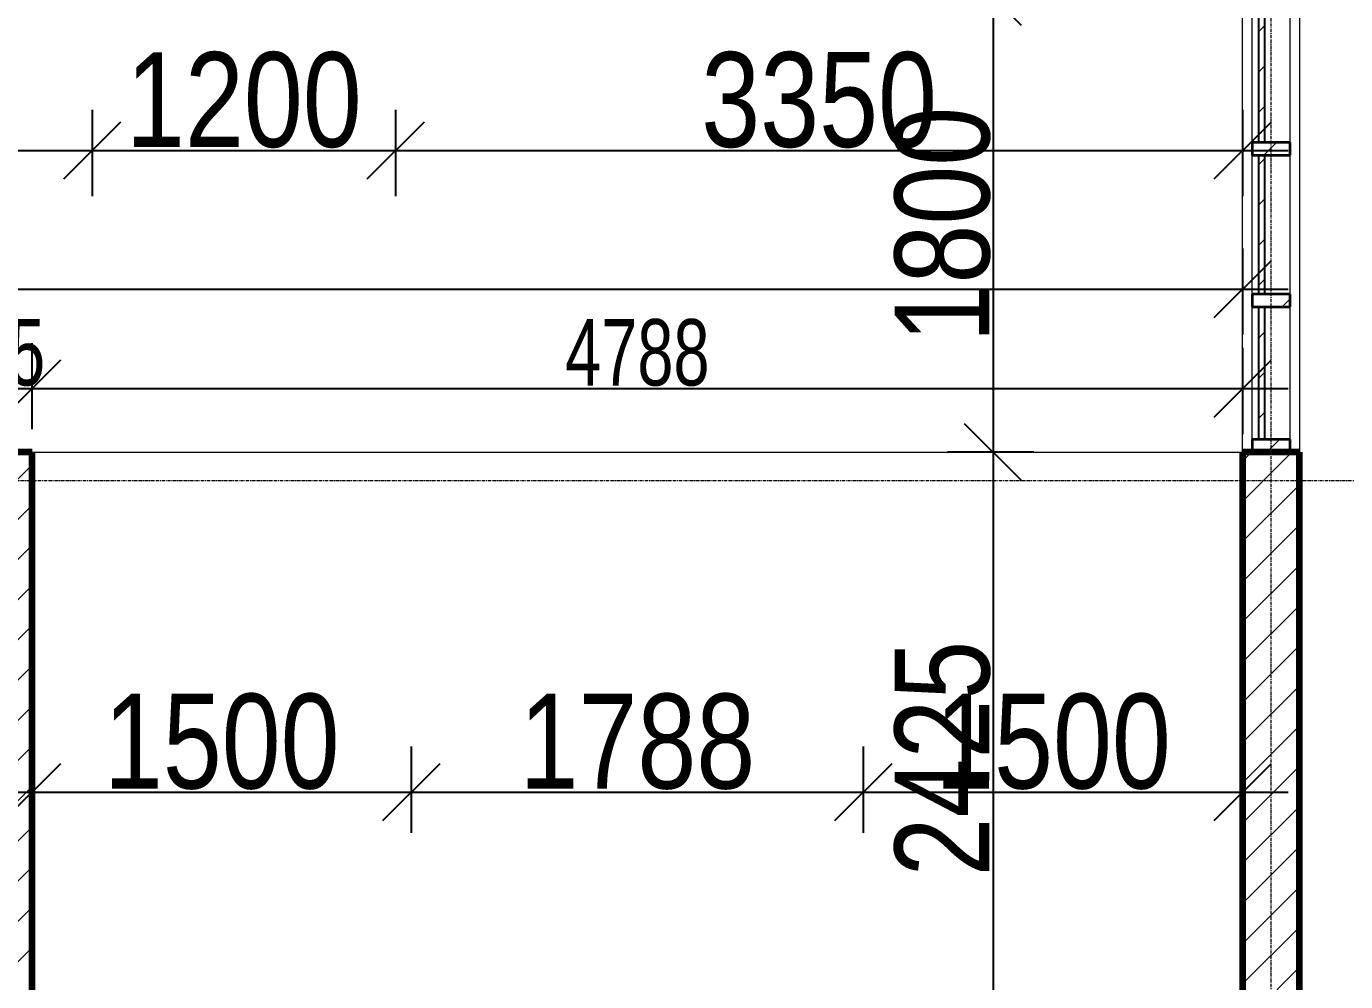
# Model space of a CAD drawing. Header units: millimetres. Extents: x -35190 to 411743, y -233114 to 23872.
# Drawn here: x 176524 to 181742, y -7371 to -3591 of the extents above; entities that cross this region are included whole.
import ezdxf

# ---------------------------------------------------------------- set-up
doc = ezdxf.new("R2010")
doc.units = ezdxf.units.MM
doc.linetypes.add('Grid Line', pattern=[22.225, 12.7, -3.175, 3.175, -3.175])
for name, color, linetype, lineweight in [('A-ANNO-DIMS', 211, 'Continuous', 9), ('A-AREA', 32, 'Continuous', 18), ('A-GLAZ-CURT', 52, 'Continuous', 18), ('A-GLAZ-CWMG', 51, 'Continuous', 18), ('A-WALL', 113, 'Continuous', 18), ('A-WALL-PATT', 111, 'Continuous', 18), ('S-GRID', 1, 'Continuous', 9)]:
    doc.layers.add(name, color=color, linetype=linetype, lineweight=lineweight)
doc.styles.add('Arial_3', font='arial.ttf', dxfattribs={"width": 0.8, "height": 375})
doc.styles.add('Arial_8', font='arial.ttf', dxfattribs={"width": 0.7, "height": 262.5})
doc.dimstyles.new('main_4_5mm', dxfattribs={"dimscale": 304.8, "dimtxt": 382.597275, "dimasz": 0.738189, "dimexe": 0.590551, "dimexo": 0.0625, "dimgap": 0.024606, "dimtad": 1, "dimdec": 0, "dimzin": 0, "dimdsep": 46, "dimtxsty": 'Arial_3', "dimblk1": 'OBLIQUE', "dimblk2": 'OBLIQUE', "dimsah": 1, "dimcen": 0.09, "dimdle": 0.590551, "dimazin": 0, "dimtfac": 1, "dimtdec": 4, "dimtix": 1, "dimtmove": 0, "dimatfit": 3, "dimfxl": 0.590551, "dimfxlon": 1, "dimtvp": 1, "dimtolj": 1, "dimtzin": 0, "dimarcsym": 2})
doc.dimstyles.new('small_3_5mm', dxfattribs={"dimscale": 304.8, "dimtxt": 267.818092, "dimasz": 0.738189, "dimexe": 0.590551, "dimexo": 0.0625, "dimgap": 0.024606, "dimtad": 1, "dimdec": 0, "dimzin": 0, "dimdsep": 46, "dimtxsty": 'Arial_8', "dimblk1": 'OBLIQUE', "dimblk2": 'OBLIQUE', "dimsah": 1, "dimcen": 0.09, "dimdle": 0.590551, "dimazin": 0, "dimtfac": 1, "dimtdec": 4, "dimtix": 1, "dimtmove": 0, "dimatfit": 3, "dimfxl": 0.590551, "dimfxlon": 1, "dimtvp": 1, "dimtolj": 1, "dimtzin": 0, "dimarcsym": 2})
pattern_1 = [(45, (140110.45, -3260.38), (-79.5495, 79.5495), [])]

# ---------------------------------------------------------------- blocks, each defined once
blk = doc.blocks.new('System Panel - Glazed-725064-FIRST FLOOR')
at = {"layer": 'A-GLAZ-CURT'}
h = blk.add_hatch(dxfattribs=at)
h.set_pattern_fill('FP_2', color=256, style=0, pattern_type=2)
h.set_pattern_definition([(135, (-527.82, -41336.4), (-79.5495, -79.5495), [])])
h.paths.add_polyline_path([(262.5, -24.5), (-262.5, -24.5), (-262.5, -49.5), (262.5, -49.5)])
at = {"layer": 'A-GLAZ-CURT', "lineweight": 25}
for p, q in [((262.5, -24.5), (-262.5, -24.5)), ((-262.5, -24.5), (-262.5, -49.5)), ((-262.5, -49.5), (262.5, -49.5)), ((262.5, -49.5), (262.5, -24.5))]:
    blk.add_line(p, q, dxfattribs=at)
blk = doc.blocks.new('System Panel - Glazed-V13-FIRST FLOOR')
at = {"layer": 'A-GLAZ-CURT'}
h = blk.add_hatch(dxfattribs=at)
h.set_pattern_fill('FP_3', color=256, style=0, pattern_type=2)
h.set_pattern_definition([(135, (-1702.82, -41336.4), (-79.5495, -79.5495), [])])
h.paths.add_polyline_path([(262.5, -24.5), (-262.5, -24.5), (-262.5, -49.5), (262.5, -49.5)])
at = {"layer": 'A-GLAZ-CURT', "lineweight": 25}
for p, q in [((262.5, -24.5), (-262.5, -24.5)), ((-262.5, -24.5), (-262.5, -49.5)), ((-262.5, -49.5), (262.5, -49.5)), ((262.5, -49.5), (262.5, -24.5))]:
    blk.add_line(p, q, dxfattribs=at)
blk = doc.blocks.new('Rectangular Mullion - 50 x 150mm-723566-FIRST FLOOR')
at = {"layer": 'A-GLAZ-CWMG'}
for p, q in [((41261.4, -790.3), (41261.4, -265.3)), ((41411.4, -790.3), (41411.4, -265.3))]:
    blk.add_line(p, q, dxfattribs=at)
blk = doc.blocks.new('Rectangular Mullion - 50 x 150mm-725065-FIRST FLOOR')
at = {"layer": 'A-GLAZ-CWMG'}
h = blk.add_hatch(dxfattribs=at)
h.set_pattern_fill('FP_4', color=256, style=0, pattern_type=2)
h.set_pattern_definition([(225, (-2015.32, 41336.4), (79.5495, -79.5495), [])])
h.paths.add_polyline_path([(0, 49.5), (0, -75), (-50, -75), (-50, 75), (0, 75)])
at = {"layer": 'A-GLAZ-CWMG', "lineweight": 35}
for p, q in [((-50, 75), (0, 75)), ((-50, -75), (-50, 75)), ((0, 75), (0, -75)), ((0, -75), (-50, -75))]:
    blk.add_line(p, q, dxfattribs=at)
blk = doc.blocks.new('Rectangular Mullion - 50 x 150mm-725062-FIRST FLOOR')
at = {"layer": 'A-GLAZ-CWMG'}
h = blk.add_hatch(dxfattribs=at)
h.set_pattern_fill('FP_5', color=256, style=0, pattern_type=2)
h.set_pattern_definition([(225, (-1415.32, 41336.4), (79.5495, -79.5495), [])])
h.paths.add_polyline_path([(25, 24.5), (25, -75), (-25, -75), (-25, 75), (25, 75), (25, 49.5)])
at = {"layer": 'A-GLAZ-CWMG', "lineweight": 35}
for p, q in [((-25, 75), (25, 75)), ((-25, -75), (-25, 75)), ((25, 75), (25, -75)), ((25, -75), (-25, -75))]:
    blk.add_line(p, q, dxfattribs=at)
blk = doc.blocks.new('System Panel - Glazed-725135-FIRST FLOOR')
at = {"layer": 'A-GLAZ-CURT'}
h = blk.add_hatch(dxfattribs=at)
h.set_pattern_fill('FP_48', color=256, style=0, pattern_type=2)
h.set_pattern_definition([(135, (-1115.32, -41336.4), (-79.5495, -79.5495), [])])
h.paths.add_polyline_path([(275, -24.5), (-275, -24.5), (-275, -49.5), (275, -49.5)])
at = {"layer": 'A-GLAZ-CURT', "lineweight": 25}
for p, q in [((275, -24.5), (-275, -24.5)), ((-275, -24.5), (-275, -49.5)), ((-275, -49.5), (275, -49.5)), ((275, -49.5), (275, -24.5))]:
    blk.add_line(p, q, dxfattribs=at)
blk = doc.blocks.new('Rectangular Mullion - 50 x 150mm-723958-FIRST FLOOR')
at = {"layer": 'A-GLAZ-CWMG'}
for p, q in [((41261.4, -1390.3), (41261.4, -840.3)), ((41411.4, -1390.3), (41411.4, -840.3))]:
    blk.add_line(p, q, dxfattribs=at)
blk = doc.blocks.new('Rectangular Mullion - 50 x 150mm-V100-FIRST FLOOR')
at = {"layer": 'A-GLAZ-CWMG'}
h = blk.add_hatch(dxfattribs=at)
h.set_pattern_fill('FP_60', color=256, style=0, pattern_type=2)
h.set_pattern_definition([(225, (-815.32, 41336.4), (79.5495, -79.5495), [])])
h.paths.add_polyline_path([(25, 24.5), (25, -75), (-25, -75), (-25, 75), (25, 75), (25, 49.5)])
at = {"layer": 'A-GLAZ-CWMG', "lineweight": 35}
for p, q in [((-25, 75), (25, 75)), ((-25, -75), (-25, 75)), ((25, 75), (25, -75)), ((25, -75), (-25, -75))]:
    blk.add_line(p, q, dxfattribs=at)
blk = doc.blocks.new('_Oblique')
at = {"color": 0, "linetype": 'ByBlock', "lineweight": -2}
blk.add_line((-0.5, -0.5), (0.5, 0.5), dxfattribs=at)
blk = doc.blocks.new('*D3935')
at = {"layer": 'A-ANNO-DIMS', "color": 0, "lineweight": -2, "transparency": 16777216}
for p, q in [((170984.4, -3921.6), (170984.4, -4262.6)), ((176784.4, -3921.6), (176784.4, -4262.6)), ((170804.4, -4082.6), (176964.4, -4082.6))]:
    blk.add_line(p, q, dxfattribs=at)
at = {"layer": 'Defpoints', "color": 0, "transparency": 16777216}
for p in [(170984.4, -3902.6), (176784.4, -3902.6), (176784.4, -4082.6)]:
    blk.add_point(p, dxfattribs=at)
at = {"layer": 'A-ANNO-DIMS', "color": 0, "lineweight": -2, "transparency": 16777216, "xscale": 224.9999999999999, "yscale": 224.9999999999999, "zscale": 224.9999999999999, "rotation": 180}
blk.add_blockref('_Oblique', (170984.4, -4082.6), dxfattribs=at)
at = {"layer": 'A-ANNO-DIMS', "color": 0, "lineweight": -2, "transparency": 16777216, "xscale": 224.9999999999999, "yscale": 224.9999999999999, "zscale": 224.9999999999999}
blk.add_blockref('_Oblique', (176784.4, -4082.6), dxfattribs=at)
at = {"layer": 'A-ANNO-DIMS', "color": 0, "transparency": 16777216, "insert": (173884.4, -3883.6), "char_height": 375, "width": 1101.88, "attachment_point": 5, "style": 'Arial_3'}
blk.add_mtext('\\A1;5800', dxfattribs=at)
blk = doc.blocks.new('*D3936')
at = {"layer": 'A-ANNO-DIMS', "color": 0, "lineweight": -2, "transparency": 16777216}
for p, q in [((176784.4, -3921.6), (176784.4, -4262.6)), ((177984.4, -3921.6), (177984.4, -4262.6)), ((176604.4, -4082.6), (178164.4, -4082.6))]:
    blk.add_line(p, q, dxfattribs=at)
at = {"layer": 'Defpoints', "color": 0, "transparency": 16777216}
for p in [(176784.4, -3902.6), (177984.4, -3902.6), (177984.4, -4082.6)]:
    blk.add_point(p, dxfattribs=at)
at = {"layer": 'A-ANNO-DIMS', "color": 0, "lineweight": -2, "transparency": 16777216, "xscale": 224.9999999999999, "yscale": 224.9999999999999, "zscale": 224.9999999999999, "rotation": 180}
blk.add_blockref('_Oblique', (176784.4, -4082.6), dxfattribs=at)
at = {"layer": 'A-ANNO-DIMS', "color": 0, "lineweight": -2, "transparency": 16777216, "xscale": 224.9999999999999, "yscale": 224.9999999999999, "zscale": 224.9999999999999}
blk.add_blockref('_Oblique', (177984.4, -4082.6), dxfattribs=at)
at = {"layer": 'A-ANNO-DIMS', "color": 0, "transparency": 16777216, "insert": (177384.4, -3883.6), "char_height": 375, "width": 1101.88, "attachment_point": 5, "style": 'Arial_3'}
blk.add_mtext('\\A1;1200', dxfattribs=at)
blk = doc.blocks.new('*D3937')
at = {"layer": 'A-ANNO-DIMS', "color": 0, "lineweight": -2, "transparency": 16777216}
for p, q in [((177984.4, -3921.6), (177984.4, -4262.6)), ((181334.4, -3921.6), (181334.4, -4262.6)), ((177804.4, -4082.6), (181514.4, -4082.6))]:
    blk.add_line(p, q, dxfattribs=at)
at = {"layer": 'Defpoints', "color": 0, "transparency": 16777216}
for p in [(177984.4, -3902.6), (181334.4, -3902.6), (181334.4, -4082.6)]:
    blk.add_point(p, dxfattribs=at)
at = {"layer": 'A-ANNO-DIMS', "color": 0, "lineweight": -2, "transparency": 16777216, "xscale": 224.9999999999999, "yscale": 224.9999999999999, "zscale": 224.9999999999999, "rotation": 180}
blk.add_blockref('_Oblique', (177984.4, -4082.6), dxfattribs=at)
at = {"layer": 'A-ANNO-DIMS', "color": 0, "lineweight": -2, "transparency": 16777216, "xscale": 224.9999999999999, "yscale": 224.9999999999999, "zscale": 224.9999999999999}
blk.add_blockref('_Oblique', (181334.4, -4082.6), dxfattribs=at)
at = {"layer": 'A-ANNO-DIMS', "color": 0, "transparency": 16777216, "insert": (179659.4, -3883.5), "char_height": 375, "width": 1101.88, "attachment_point": 5, "style": 'Arial_3'}
blk.add_mtext('\\A1;3350', dxfattribs=at)
blk = doc.blocks.new('*D3947')
at = {"layer": 'A-ANNO-DIMS', "color": 0, "lineweight": -2, "transparency": 16777216}
for p, q in [((176546.9, -6459.8), (176546.9, -6800.8)), ((178046.9, -6781.7), (178046.9, -6440.8)), ((176366.9, -6620.8), (178226.9, -6620.8))]:
    blk.add_line(p, q, dxfattribs=at)
at = {"layer": 'Defpoints', "color": 0, "transparency": 16777216}
for p in [(176546.9, -6440.8), (178046.9, -6620.8), (178046.9, -6800.8)]:
    blk.add_point(p, dxfattribs=at)
at = {"layer": 'A-ANNO-DIMS', "color": 0, "lineweight": -2, "transparency": 16777216, "xscale": 224.9999999999999, "yscale": 224.9999999999999, "zscale": 224.9999999999999, "rotation": 180}
blk.add_blockref('_Oblique', (176546.9, -6620.8), dxfattribs=at)
at = {"layer": 'A-ANNO-DIMS', "color": 0, "lineweight": -2, "transparency": 16777216, "xscale": 224.9999999999999, "yscale": 224.9999999999999, "zscale": 224.9999999999999}
blk.add_blockref('_Oblique', (178046.9, -6620.8), dxfattribs=at)
at = {"layer": 'A-ANNO-DIMS', "color": 0, "transparency": 16777216, "insert": (177296.9, -6421.8), "char_height": 375, "width": 1101.88, "attachment_point": 5, "style": 'Arial_3'}
blk.add_mtext('\\A1;1500', dxfattribs=at)
blk = doc.blocks.new('*D3948')
at = {"layer": 'A-ANNO-DIMS', "color": 0, "lineweight": -2, "transparency": 16777216}
for p, q in [((178046.9, -6781.7), (178046.9, -6440.8)), ((179834.4, -6781.7), (179834.4, -6440.8)), ((177866.9, -6620.8), (180014.4, -6620.8))]:
    blk.add_line(p, q, dxfattribs=at)
at = {"layer": 'Defpoints', "color": 0, "transparency": 16777216}
for p in [(179834.4, -6620.8), (178046.9, -6800.8), (179834.4, -6800.8)]:
    blk.add_point(p, dxfattribs=at)
at = {"layer": 'A-ANNO-DIMS', "color": 0, "lineweight": -2, "transparency": 16777216, "xscale": 224.9999999999999, "yscale": 224.9999999999999, "zscale": 224.9999999999999, "rotation": 180}
blk.add_blockref('_Oblique', (178046.9, -6620.8), dxfattribs=at)
at = {"layer": 'A-ANNO-DIMS', "color": 0, "lineweight": -2, "transparency": 16777216, "xscale": 224.9999999999999, "yscale": 224.9999999999999, "zscale": 224.9999999999999}
blk.add_blockref('_Oblique', (179834.4, -6620.8), dxfattribs=at)
at = {"layer": 'A-ANNO-DIMS', "color": 0, "transparency": 16777216, "insert": (178940.6, -6421.8), "char_height": 375, "width": 1101.88, "attachment_point": 5, "style": 'Arial_3'}
blk.add_mtext('\\A1;1788', dxfattribs=at)
blk = doc.blocks.new('*D3949')
at = {"layer": 'A-ANNO-DIMS', "color": 0, "lineweight": -2, "transparency": 16777216}
for p, q in [((179834.4, -6781.7), (179834.4, -6440.8)), ((181334.4, -6459.8), (181334.4, -6800.8)), ((179654.4, -6620.8), (181514.4, -6620.8))]:
    blk.add_line(p, q, dxfattribs=at)
at = {"layer": 'Defpoints', "color": 0, "transparency": 16777216}
for p in [(181334.4, -6440.8), (181334.4, -6620.8), (179834.4, -6800.8)]:
    blk.add_point(p, dxfattribs=at)
at = {"layer": 'A-ANNO-DIMS', "color": 0, "lineweight": -2, "transparency": 16777216, "xscale": 224.9999999999999, "yscale": 224.9999999999999, "zscale": 224.9999999999999, "rotation": 180}
blk.add_blockref('_Oblique', (179834.4, -6620.8), dxfattribs=at)
at = {"layer": 'A-ANNO-DIMS', "color": 0, "lineweight": -2, "transparency": 16777216, "xscale": 224.9999999999999, "yscale": 224.9999999999999, "zscale": 224.9999999999999}
blk.add_blockref('_Oblique', (181334.4, -6620.8), dxfattribs=at)
at = {"layer": 'A-ANNO-DIMS', "color": 0, "transparency": 16777216, "insert": (180584.4, -6421.8), "char_height": 375, "width": 1101.88, "attachment_point": 5, "style": 'Arial_3'}
blk.add_mtext('\\A1;1500', dxfattribs=at)
blk = doc.blocks.new('*D3546')
at = {"layer": 'A-ANNO-DIMS', "color": 0, "lineweight": -2, "transparency": 16777216}
for p, q in [((176546.9, -5185.3), (176546.9, -4844.4)), ((176221.9, -4863.4), (176221.9, -5204.4)), ((176221.9, -5024.4), (175996.9, -5024.4)), ((176221.9, -5024.4), (176546.9, -5024.4)), ((176546.9, -5024.4), (176771.9, -5024.4))]:
    blk.add_line(p, q, dxfattribs=at)
at = {"layer": 'Defpoints', "color": 0, "transparency": 16777216}
for p in [(176221.9, -4844.4), (176546.9, -5024.4), (176546.9, -5204.4)]:
    blk.add_point(p, dxfattribs=at)
at = {"layer": 'A-ANNO-DIMS', "color": 0, "lineweight": -2, "transparency": 16777216, "xscale": 224.9999999999999, "yscale": 224.9999999999999, "zscale": 224.9999999999999}
blk.add_blockref('_Oblique', (176221.9, -5024.4), dxfattribs=at)
at = {"layer": 'A-ANNO-DIMS', "color": 0, "lineweight": -2, "transparency": 16777216, "xscale": 224.9999999999999, "yscale": 224.9999999999999, "zscale": 224.9999999999999, "rotation": 180}
blk.add_blockref('_Oblique', (176546.9, -5024.4), dxfattribs=at)
at = {"layer": 'A-ANNO-DIMS', "color": 0, "transparency": 16777216, "insert": (176384.4, -4882.7), "char_height": 262.5, "width": 504.322, "attachment_point": 5, "style": 'Arial_8'}
blk.add_mtext('\\A1;325', dxfattribs=at)
blk = doc.blocks.new('*D3547')
at = {"layer": 'A-ANNO-DIMS', "color": 0, "lineweight": -2, "transparency": 16777216}
for p, q in [((176546.9, -5185.3), (176546.9, -4844.4)), ((181334.4, -4863.4), (181334.4, -5204.4)), ((176366.9, -5024.4), (181514.4, -5024.4))]:
    blk.add_line(p, q, dxfattribs=at)
at = {"layer": 'Defpoints', "color": 0, "transparency": 16777216}
for p in [(181334.4, -4844.4), (181334.4, -5024.4), (176546.9, -5204.4)]:
    blk.add_point(p, dxfattribs=at)
at = {"layer": 'A-ANNO-DIMS', "color": 0, "lineweight": -2, "transparency": 16777216, "xscale": 224.9999999999999, "yscale": 224.9999999999999, "zscale": 224.9999999999999, "rotation": 180}
blk.add_blockref('_Oblique', (176546.9, -5024.4), dxfattribs=at)
at = {"layer": 'A-ANNO-DIMS', "color": 0, "lineweight": -2, "transparency": 16777216, "xscale": 224.9999999999999, "yscale": 224.9999999999999, "zscale": 224.9999999999999}
blk.add_blockref('_Oblique', (181334.4, -5024.4), dxfattribs=at)
at = {"layer": 'A-ANNO-DIMS', "color": 0, "transparency": 16777216, "insert": (178940.6, -4882.8), "char_height": 262.5, "width": 672.429, "attachment_point": 5, "style": 'Arial_8'}
blk.add_mtext('\\A1;4788', dxfattribs=at)
blk = doc.blocks.new('*D3548')
at = {"layer": 'A-ANNO-DIMS', "color": 0, "lineweight": -2, "transparency": 16777216}
for p, q in [((180347.3, -3295.7), (180347.3, -5455.7)), ((180508.2, -3475.7), (180167.3, -3475.7)), ((180508.2, -5275.7), (180167.3, -5275.7))]:
    blk.add_line(p, q, dxfattribs=at)
at = {"layer": 'Defpoints', "color": 0, "transparency": 16777216}
for p in [(180527.3, -3475.7), (180347.3, -5275.7), (180527.3, -5275.7)]:
    blk.add_point(p, dxfattribs=at)
at = {"layer": 'A-ANNO-DIMS', "color": 0, "lineweight": -2, "transparency": 16777216, "xscale": 224.9999999999999, "yscale": 224.9999999999999, "zscale": 224.9999999999999}
for p, rotation in [((180347.3, -3475.7), 90), ((180347.3, -5275.7), 270)]:
    blk.add_blockref('_Oblique', p, dxfattribs=dict(at, rotation=rotation))
at = {"layer": 'A-ANNO-DIMS', "color": 0, "transparency": 16777216, "insert": (180148.3, -4375.7), "char_height": 375, "width": 1101.88, "attachment_point": 5, "rotation": 90, "style": 'Arial_3'}
blk.add_mtext('\\A1;1800', dxfattribs=at)
blk = doc.blocks.new('*D3549')
at = {"layer": 'A-ANNO-DIMS', "color": 0, "lineweight": -2, "transparency": 16777216}
for p, q in [((180347.3, -5095.7), (180347.3, -7880.7)), ((180508.2, -5275.7), (180167.3, -5275.7)), ((180186.3, -7700.7), (180527.3, -7700.7))]:
    blk.add_line(p, q, dxfattribs=at)
at = {"layer": 'Defpoints', "color": 0, "transparency": 16777216}
for p in [(180527.3, -5275.7), (180167.3, -7700.7), (180347.3, -7700.7)]:
    blk.add_point(p, dxfattribs=at)
at = {"layer": 'A-ANNO-DIMS', "color": 0, "lineweight": -2, "transparency": 16777216, "xscale": 224.9999999999999, "yscale": 224.9999999999999, "zscale": 224.9999999999999}
for p, rotation in [((180347.3, -5275.7), 90), ((180347.3, -7700.7), 270)]:
    blk.add_blockref('_Oblique', p, dxfattribs=dict(at, rotation=rotation))
at = {"layer": 'A-ANNO-DIMS', "color": 0, "transparency": 16777216, "insert": (180148.3, -6488.2), "char_height": 375, "width": 1101.88, "attachment_point": 5, "rotation": 90, "style": 'Arial_3'}
blk.add_mtext('\\A1;2425', dxfattribs=at)
blk = doc.blocks.new('*D3551')
at = {"layer": 'A-ANNO-DIMS', "color": 0, "lineweight": -2, "transparency": 16777216}
for p, q in [((129509.4, -4470), (129509.4, -4810.9)), ((181334.4, -4470), (181334.4, -4810.9)), ((129329.4, -4630.9), (181514.4, -4630.9))]:
    blk.add_line(p, q, dxfattribs=at)
at = {"layer": 'Defpoints', "color": 0, "transparency": 16777216}
for p in [(129509.4, -4450.9), (181334.4, -4450.9), (181334.4, -4630.9)]:
    blk.add_point(p, dxfattribs=at)
at = {"layer": 'A-ANNO-DIMS', "color": 0, "lineweight": -2, "transparency": 16777216, "xscale": 224.9999999999999, "yscale": 224.9999999999999, "zscale": 224.9999999999999, "rotation": 180}
blk.add_blockref('_Oblique', (129509.4, -4630.9), dxfattribs=at)
at = {"layer": 'A-ANNO-DIMS', "color": 0, "lineweight": -2, "transparency": 16777216, "xscale": 224.9999999999999, "yscale": 224.9999999999999, "zscale": 224.9999999999999}
blk.add_blockref('_Oblique', (181334.4, -4630.9), dxfattribs=at)
at = {"layer": 'A-ANNO-DIMS', "color": 0, "transparency": 16777216, "insert": (155421.9, -4432), "char_height": 375, "width": 1377.35, "attachment_point": 5, "style": 'Arial_3'}
blk.add_mtext('\\A1;51825', dxfattribs=at)

msp = doc.modelspace()

# ---------------------------------------------------------------- hatches: boundary and pattern name
at = {"layer": 'A-WALL-PATT'}
h = msp.add_hatch(dxfattribs=at)
h.set_pattern_fill('FP_1', color=256, style=0, pattern_type=2)
h.set_pattern_definition(pattern_1)
h.paths.add_polyline_path([(176546.9, -11900.7), (176546.9, -5275.7), (176321.9, -5275.7), (176321.9, -11900.7), (176412, -11900.7)])
h = msp.add_hatch(dxfattribs=at)
h.set_pattern_fill('FP_1', color=256, style=0, pattern_type=2)
h.set_pattern_definition(pattern_1)
h.paths.add_polyline_path([(181559.4, -5388.2), (181559.4, -5275.7), (181334.4, -5275.7), (181334.4, -5388.2)])
h = msp.add_hatch(dxfattribs=at)
h.set_pattern_fill('FP_1', color=256, style=0, pattern_type=2)
h.set_pattern_definition(pattern_1)
h.paths.add_polyline_path([(181559.4, -11900.7), (181559.4, -5388.2), (181334.4, -5388.2), (181334.4, -11900.7)])

# ---------------------------------------------------------------- linework, layer by layer
at = {"layer": 'A-AREA'}
msp.add_line((176546.9, -5275.7), (181334.4, -5275.7), dxfattribs=at)
at = {"layer": 'A-WALL'}
for p, q in [((181334.4, -5275.7), (181334.4, -3475.7)), ((181559.4, -3475.7), (181559.4, -5275.7))]:
    msp.add_line(p, q, dxfattribs=at)
at = {"layer": 'A-WALL', "lineweight": 140}
for p, q in [((176546.9, -5275.7), (176221.9, -5275.7)), ((176546.9, -11900.7), (176546.9, -5275.7)), ((181334.4, -5275.7), (181334.4, -11900.7)), ((181559.4, -5275.7), (181334.4, -5275.7)), ((181559.4, -11900.7), (181559.4, -5275.7))]:
    msp.add_line(p, q, dxfattribs=at)
at = {"layer": 'S-GRID', "linetype": 'Grid Line'}
for p, q in [((181446.9, -26662), (181446.9, 15610.8)), ((124075.2, -5388.2), (187181.8, -5388.2))]:
    msp.add_line(p, q, dxfattribs=at)

# ---------------------------------------------------------------- block references
at = {"layer": 'A-GLAZ-CURT', "rotation": 270}
for name, p in [('System Panel - Glazed-725064-FIRST FLOOR', (181446.9, -3788.2)), ('System Panel - Glazed-725135-FIRST FLOOR', (181446.9, -4375.7)), ('System Panel - Glazed-V13-FIRST FLOOR', (181446.9, -4963.2))]:
    msp.add_blockref(name, p, dxfattribs=at)
at = {"layer": 'A-GLAZ-CWMG'}
for name, p in [('Rectangular Mullion - 50 x 150mm-723566-FIRST FLOOR', (140110.5, -3260.4)), ('Rectangular Mullion - 50 x 150mm-723958-FIRST FLOOR', (140110.5, -3260.4)), ('Rectangular Mullion - 50 x 150mm-723566-FIRST FLOOR', (140110.5, -4435.4))]:
    msp.add_blockref(name, p, dxfattribs=at)
at = {"layer": 'A-GLAZ-CWMG', "extrusion": (0, 0, -1), "rotation": 270}
for name, p in [('Rectangular Mullion - 50 x 150mm-V100-FIRST FLOOR', (-181446.9, -4075.7)), ('Rectangular Mullion - 50 x 150mm-725062-FIRST FLOOR', (-181446.9, -4675.7)), ('Rectangular Mullion - 50 x 150mm-725065-FIRST FLOOR', (-181446.9, -5275.7))]:
    msp.add_blockref(name, p, dxfattribs=at)

# ---------------------------------------------------------------- dimensions: what is measured, and where the dimension line sits
at = {"layer": 'A-ANNO-DIMS'}
for base, p1, p2, override, picture, middle in [((180347.3, -5275.7), (180527.3, -3475.7), (180527.3, -5275.7), {"dimpost": '<>', "dimfxl": 1800}, '*D3548', (180148.3, -4375.7)), ((180347.3, -7700.7), (180527.3, -5275.7), (180167.3, -7700.7), {"dimpost": '<>', "dimfxl": 2451.576024}, '*D3549', (180148.3, -6488.2))]:
    dim = msp.add_linear_dim(base=base, p1=p1, p2=p2, angle=90, dimstyle='main_4_5mm', override=override, dxfattribs=at)
    dim.commit()
    dim.dimension.update_dxf_attribs({"geometry": picture, "text_midpoint": middle})
for base, p1, p2, dimstyle, override, picture, middle in [((176784.4, -4082.6), (170984.4, -3902.6), (176784.4, -3902.6), 'main_4_5mm', {"dimpost": '<>', "dimfxl": 5800}, '*D3935', (173884.4, -3883.6)), ((177984.4, -4082.6), (176784.4, -3902.6), (177984.4, -3902.6), 'main_4_5mm', {"dimpost": '<>', "dimfxl": 1200}, '*D3936', (177384.4, -3883.6)), ((181334.4, -4082.6), (177984.4, -3902.6), (181334.4, -3902.6), 'main_4_5mm', {"dimpost": '<>', "dimfxl": 3350}, '*D3937', (179659.4, -3883.5)), ((181334.4, -4630.9), (129509.4, -4450.9), (181334.4, -4450.9), 'main_4_5mm', {"dimpost": '<>', "dimfxl": 51825}, '*D3551', (155421.9, -4432)), ((176546.9, -5024.4), (176221.9, -4844.4), (176546.9, -5204.4), 'small_3_5mm', {"dimpost": '<>', "dimfxl": 485}, '*D3546', (176384.4, -4882.7)), ((181334.3591144, -5024.3522548), (176546.8591144, -5204.3522548), (181334.3591144, -4844.3522548), 'small_3_5mm', {"dimpost": '<>', "dimfxl": 4801.016168}, '*D3547', (178940.6091144, -4882.8268455)), ((178046.9, -6620.8), (176546.9, -6440.8), (178046.9, -6800.8), 'main_4_5mm', {"dimpost": '<>', "dimfxl": 1542.595216}, '*D3947', (177296.9, -6421.8)), ((179834.3591144, -6620.7746458), (178046.8591144, -6800.7746458), (179834.3591144, -6800.7746458), 'main_4_5mm', {"dimpost": '<>', "dimfxl": 1787.5}, '*D3948', (178940.6091144, -6421.8097754)), ((181334.4, -6620.8), (179834.4, -6800.8), (181334.4, -6440.8), 'main_4_5mm', {"dimpost": '<>', "dimfxl": 1542.595216}, '*D3949', (180584.4, -6421.8))]:
    dim = msp.add_linear_dim(base=base, p1=p1, p2=p2, dimstyle=dimstyle, override=override, dxfattribs=at)
    dim.commit()
    dim.dimension.update_dxf_attribs({"geometry": picture, "text_midpoint": middle})

doc.saveas('drawing.dxf')
